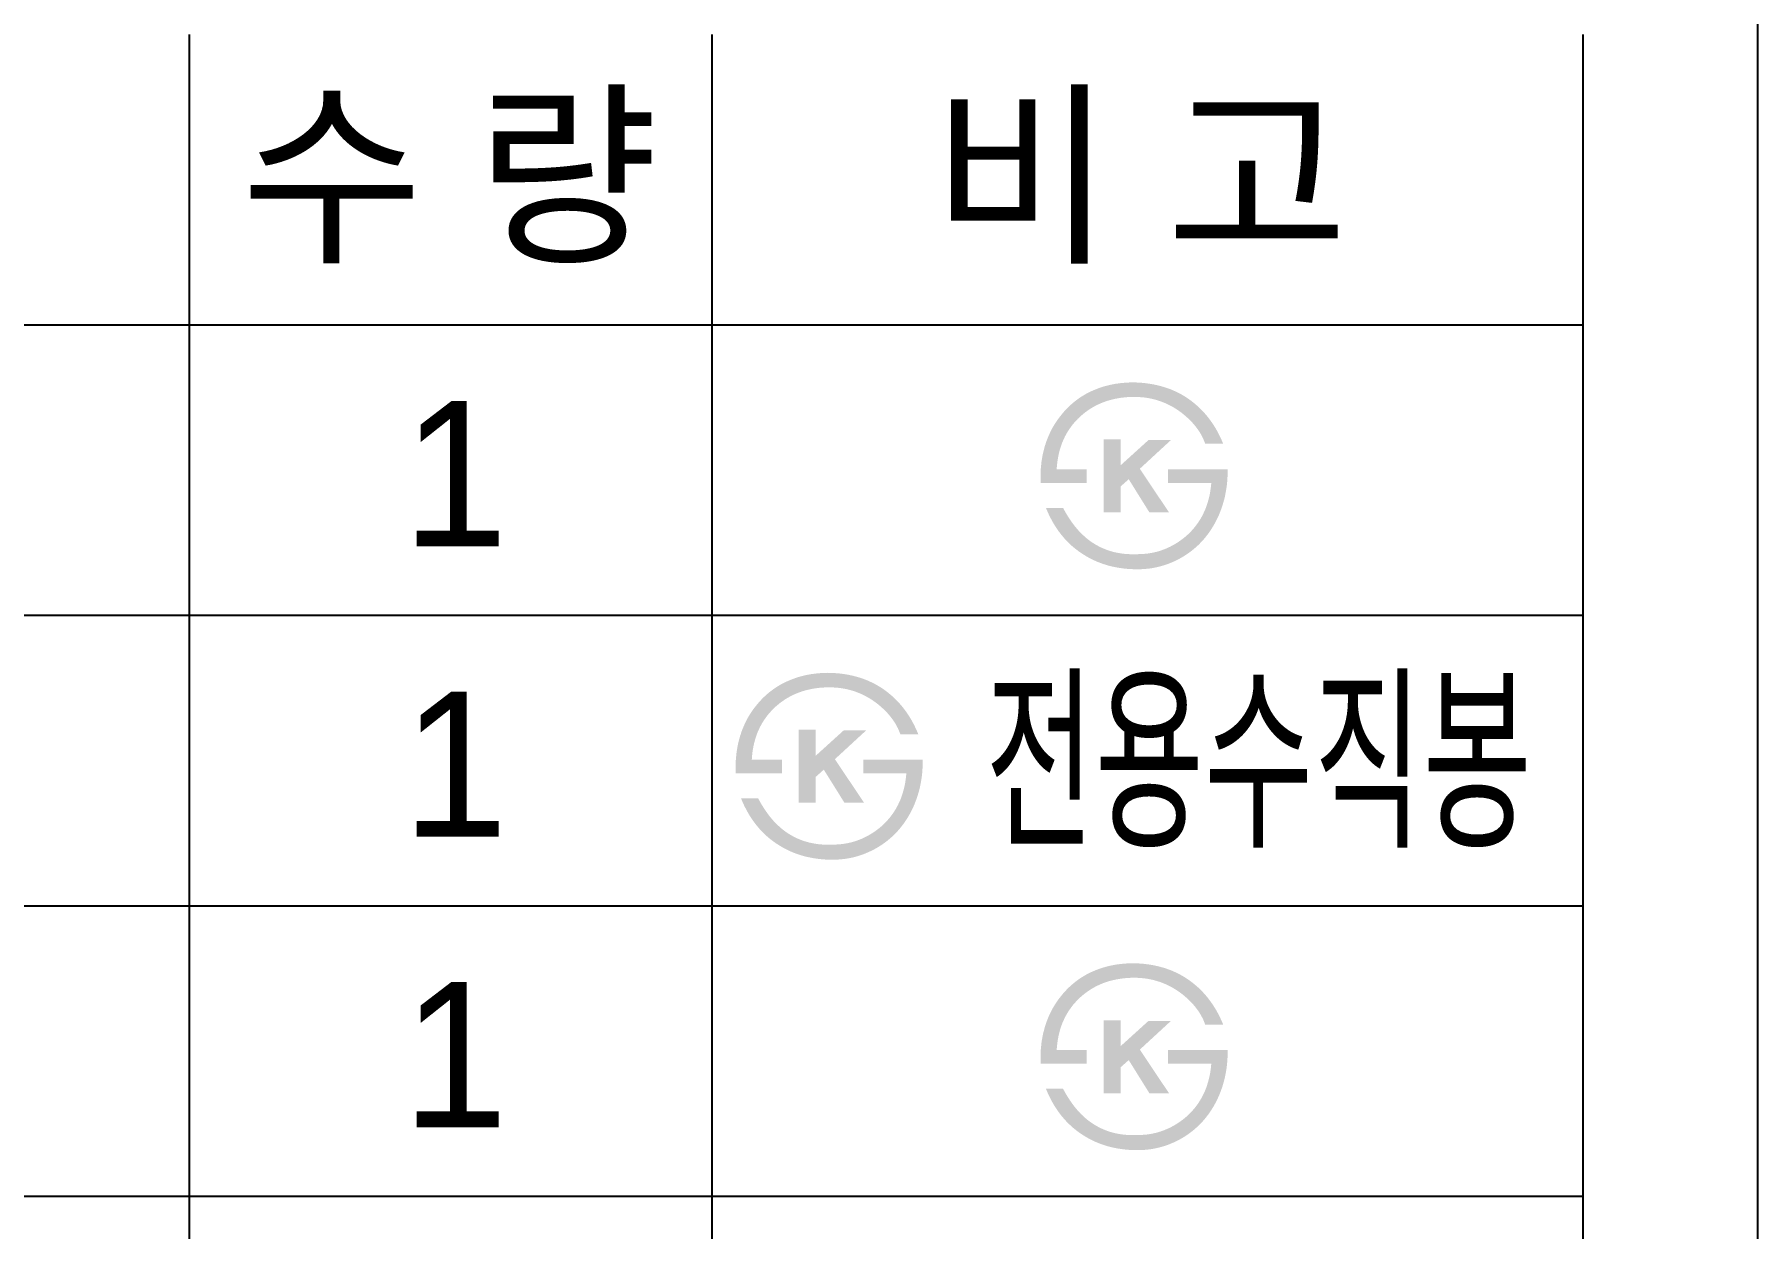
# Model space of a CAD drawing. Header units: millimetres. Extents: x 0 to 3800, y -67 to 2530.
# Drawn here: x 1503.3 to 1800, y 2094.4 to 2300 of the extents above; entities that cross this region are included whole.
import ezdxf
from ezdxf.enums import TextEntityAlignment as Align

# ---------------------------------------------------------------- set-up
doc = ezdxf.new("R2010")
doc.units = ezdxf.units.MM
doc.layers.add('TEXT', color=7, linetype='Continuous')
doc.layers.add('도각라인', color=7, linetype='Continuous')
doc.styles.add('타이틀', font='H2GTRM.TTF', dxfattribs={"height": 25})

msp = doc.modelspace()

# ---------------------------------------------------------------- hatches: boundary and pattern name
at = {"layer": 'TEXT'}
for points in [[(1676.58, 2222.79), (1676.56, 2223.2), (1676.55, 2223.61), (1676.55, 2224.02), (1676.56, 2224.42), (1676.57, 2224.83), (1676.59, 2225.23), (1676.63, 2225.63), (1676.67, 2226.03), (1676.71, 2226.42), (1676.77, 2226.82), (1676.84, 2227.21), (1676.91, 2227.6), (1676.99, 2227.99), (1677.09, 2228.37), (1677.19, 2228.76), (1677.29, 2229.14), (1677.42, 2229.52), (1677.54, 2229.9), (1677.68, 2230.28), (1677.83, 2230.65), (1677.98, 2231.01), (1678.15, 2231.37), (1678.32, 2231.72), (1678.49, 2232.07), (1678.68, 2232.41), (1678.88, 2232.74), (1679.08, 2233.07), (1679.29, 2233.39), (1679.51, 2233.71), (1679.74, 2234.02), (1679.98, 2234.32), (1680.48, 2234.94), (1680.75, 2235.24), (1681.03, 2235.54), (1681.31, 2235.83), (1681.6, 2236.1), (1681.9, 2236.37), (1682.2, 2236.63), (1682.51, 2236.88), (1682.83, 2237.12), (1683.15, 2237.36), (1683.48, 2237.58), (1683.82, 2237.79), (1684.17, 2238), (1684.52, 2238.2), (1684.88, 2238.38), (1685.25, 2238.56), (1685.65, 2238.74), (1686.06, 2238.91), (1686.48, 2239.07), (1686.9, 2239.22), (1687.32, 2239.36), (1687.76, 2239.48), (1688.2, 2239.59), (1688.64, 2239.7), (1689.09, 2239.79), (1689.55, 2239.87), (1690.01, 2239.93), (1690.48, 2239.99), (1690.96, 2240.03), (1691.44, 2240.07), (1691.93, 2240.09), (1692.42, 2240.1), (1693.18, 2240.08), (1693.56, 2240.06), (1693.93, 2240.03), (1694.3, 2240), (1694.66, 2239.96), (1695.02, 2239.91), (1695.38, 2239.86), (1695.73, 2239.8), (1696.08, 2239.74), (1696.42, 2239.66), (1696.76, 2239.59), (1697.1, 2239.5), (1697.43, 2239.41), (1697.76, 2239.32), (1698.09, 2239.21), (1698.41, 2239.1), (1698.73, 2238.99), (1699.04, 2238.87), (1699.35, 2238.74), (1699.66, 2238.6), (1699.96, 2238.46), (1700.26, 2238.31), (1700.56, 2238.16), (1700.85, 2238), (1701.14, 2237.83), (1701.42, 2237.66), (1701.7, 2237.48), (1701.98, 2237.29), (1702.25, 2237.1), (1702.52, 2236.9), (1702.78, 2236.7), (1703.2, 2236.35), (1703.61, 2236), (1704.01, 2235.62), (1704.39, 2235.24), (1704.76, 2234.84), (1705.12, 2234.42), (1705.46, 2234), (1705.79, 2233.56), (1706.11, 2233.1), (1706.42, 2232.63), (1706.72, 2232.15), (1707, 2231.65), (1707.27, 2231.14), (1707.52, 2230.62), (1707.77, 2230.08), (1708, 2229.53), (1708, 2229.53), (1704.9, 2229.53), (1704.9, 2229.53), (1704.84, 2229.71), (1704.77, 2229.88), (1704.7, 2230.06), (1704.63, 2230.23), (1704.56, 2230.4), (1704.48, 2230.57), (1704.39, 2230.74), (1704.3, 2230.91), (1704.21, 2231.08), (1704.12, 2231.25), (1704.02, 2231.41), (1703.91, 2231.58), (1703.81, 2231.74), (1703.7, 2231.91), (1703.58, 2232.07), (1703.46, 2232.23), (1703.34, 2232.39), (1703.21, 2232.55), (1702.95, 2232.87), (1702.67, 2233.19), (1702.37, 2233.5), (1702.06, 2233.81), (1701.73, 2234.11), (1701.39, 2234.41), (1701.03, 2234.71), (1700.8, 2234.89), (1700.57, 2235.06), (1700.33, 2235.23), (1700.1, 2235.39), (1699.86, 2235.54), (1699.62, 2235.69), (1699.38, 2235.84), (1699.13, 2235.97), (1698.89, 2236.11), (1698.64, 2236.23), (1698.39, 2236.35), (1698.14, 2236.47), (1697.88, 2236.58), (1697.63, 2236.68), (1697.37, 2236.78), (1697.11, 2236.88), (1696.85, 2236.96), (1696.58, 2237.05), (1696.32, 2237.12), (1696.05, 2237.19), (1695.78, 2237.26), (1695.51, 2237.32), (1695.24, 2237.37), (1694.96, 2237.42), (1694.69, 2237.46), (1694.41, 2237.5), (1694.13, 2237.53), (1693.84, 2237.55), (1693.56, 2237.57), (1693.27, 2237.59), (1692.99, 2237.6), (1692.7, 2237.6), (1692.35, 2237.6), (1692.01, 2237.59), (1691.67, 2237.57), (1691.33, 2237.55), (1691, 2237.52), (1690.67, 2237.48), (1690.34, 2237.44), (1690.02, 2237.39), (1689.7, 2237.33), (1689.39, 2237.27), (1689.08, 2237.2), (1688.77, 2237.13), (1688.47, 2237.05), (1688.17, 2236.96), (1687.87, 2236.86), (1687.58, 2236.76), (1687.29, 2236.66), (1687.01, 2236.54), (1686.73, 2236.42), (1686.45, 2236.29), (1686.18, 2236.16), (1685.91, 2236.02), (1685.64, 2235.87), (1685.38, 2235.72), (1685.12, 2235.56), (1684.87, 2235.39), (1684.62, 2235.22), (1684.37, 2235.04), (1684.13, 2234.86), (1683.89, 2234.66), (1683.65, 2234.46), (1683.42, 2234.26), (1683.19, 2234.04), (1682.96, 2233.82), (1682.74, 2233.59), (1682.53, 2233.36), (1682.32, 2233.13), (1682.12, 2232.89), (1681.93, 2232.64), (1681.75, 2232.39), (1681.57, 2232.14), (1681.39, 2231.89), (1681.23, 2231.62), (1681.07, 2231.36), (1680.92, 2231.09), (1680.77, 2230.82), (1680.64, 2230.54), (1680.51, 2230.25), (1680.38, 2229.97), (1680.26, 2229.68), (1680.15, 2229.38), (1680.05, 2229.08), (1679.95, 2228.78), (1679.86, 2228.47), (1679.78, 2228.15), (1679.7, 2227.84), (1679.63, 2227.51), (1679.57, 2227.19), (1679.51, 2226.86), (1679.46, 2226.52), (1679.42, 2226.18), (1679.38, 2225.84), (1679.35, 2225.49), (1679.33, 2225.14), (1679.33, 2225.14), (1684.51, 2225.14), (1684.51, 2225.14), (1684.51, 2225.14), (1684.51, 2222.79), (1684.51, 2222.79), (1684.51, 2222.79), (1676.58, 2222.79)], [(1690.34, 2225.83), (1695.14, 2230.18), (1699.01, 2230.18), (1693.64, 2225.23), (1698.67, 2217.72), (1695.29, 2217.72), (1691.73, 2223.43), (1690.34, 2222.19), (1690.34, 2217.72), (1687.39, 2217.72), (1687.39, 2230.29), (1690.34, 2230.29)], [(1708.75, 2225.14), (1708.75, 2224.7), (1708.75, 2224.26), (1708.74, 2223.83), (1708.71, 2223.4), (1708.68, 2222.97), (1708.64, 2222.54), (1708.59, 2222.12), (1708.52, 2221.69), (1708.45, 2221.28), (1708.37, 2220.86), (1708.29, 2220.44), (1708.19, 2220.03), (1708.08, 2219.62), (1707.96, 2219.22), (1707.84, 2218.81), (1707.7, 2218.41), (1707.56, 2218.03), (1707.41, 2217.65), (1707.26, 2217.27), (1707.09, 2216.9), (1706.92, 2216.54), (1706.74, 2216.18), (1706.55, 2215.83), (1706.36, 2215.49), (1706.15, 2215.15), (1705.94, 2214.81), (1705.72, 2214.49), (1705.5, 2214.16), (1705.26, 2213.85), (1705.02, 2213.54), (1704.77, 2213.23), (1704.51, 2212.93), (1704.24, 2212.64), (1703.97, 2212.36), (1703.69, 2212.08), (1703.4, 2211.82), (1703.11, 2211.56), (1702.81, 2211.31), (1702.51, 2211.07), (1702.2, 2210.84), (1701.88, 2210.61), (1701.56, 2210.4), (1701.24, 2210.19), (1700.91, 2209.99), (1700.57, 2209.8), (1700.23, 2209.62), (1699.88, 2209.45), (1699.53, 2209.28), (1699.16, 2209.12), (1698.79, 2208.97), (1698.42, 2208.82), (1698.04, 2208.69), (1697.66, 2208.57), (1697.28, 2208.46), (1696.9, 2208.36), (1696.51, 2208.27), (1696.12, 2208.19), (1695.72, 2208.12), (1695.33, 2208.06), (1694.93, 2208.02), (1694.53, 2207.98), (1694.12, 2207.95), (1693.71, 2207.94), (1693.3, 2207.93), (1692.64, 2207.94), (1691.98, 2207.96), (1691.34, 2208.01), (1690.7, 2208.08), (1690.08, 2208.17), (1689.77, 2208.22), (1689.47, 2208.28), (1689.16, 2208.34), (1688.86, 2208.4), (1688.56, 2208.48), (1688.27, 2208.55), (1687.98, 2208.64), (1687.69, 2208.73), (1687.4, 2208.82), (1687.11, 2208.92), (1686.83, 2209.02), (1686.55, 2209.13), (1686.27, 2209.24), (1686, 2209.36), (1685.73, 2209.48), (1685.46, 2209.61), (1685.19, 2209.75), (1684.92, 2209.89), (1684.66, 2210.03), (1684.4, 2210.18), (1684.15, 2210.34), (1683.62, 2210.67), (1683.36, 2210.85), (1683.1, 2211.03), (1682.85, 2211.22), (1682.6, 2211.41), (1682.35, 2211.61), (1682.11, 2211.81), (1681.87, 2212.02), (1681.64, 2212.24), (1681.41, 2212.45), (1681.19, 2212.68), (1680.97, 2212.9), (1680.75, 2213.14), (1680.54, 2213.37), (1680.34, 2213.62), (1680.13, 2213.86), (1679.94, 2214.12), (1679.74, 2214.37), (1679.55, 2214.63), (1679.37, 2214.9), (1679.19, 2215.17), (1679.01, 2215.45), (1678.84, 2215.73), (1678.67, 2216.02), (1678.51, 2216.31), (1678.35, 2216.61), (1678.19, 2216.91), (1678.04, 2217.21), (1677.75, 2217.84), (1677.48, 2218.49), (1677.48, 2218.49), (1680.43, 2218.49), (1680.43, 2218.49), (1680.66, 2218.06), (1680.89, 2217.65), (1681.13, 2217.25), (1681.38, 2216.86), (1681.62, 2216.48), (1681.88, 2216.11), (1682.14, 2215.75), (1682.4, 2215.41), (1682.67, 2215.08), (1682.94, 2214.76), (1683.22, 2214.45), (1683.51, 2214.15), (1683.8, 2213.87), (1684.1, 2213.6), (1684.4, 2213.33), (1684.7, 2213.08), (1684.93, 2212.91), (1685.16, 2212.74), (1685.39, 2212.58), (1685.63, 2212.43), (1685.86, 2212.28), (1686.1, 2212.14), (1686.35, 2212), (1686.59, 2211.87), (1686.84, 2211.74), (1687.09, 2211.63), (1687.34, 2211.51), (1687.6, 2211.41), (1687.86, 2211.31), (1688.12, 2211.21), (1688.39, 2211.12), (1688.66, 2211.04), (1688.93, 2210.96), (1689.2, 2210.89), (1689.48, 2210.83), (1689.76, 2210.77), (1690.04, 2210.72), (1690.32, 2210.67), (1690.61, 2210.63), (1690.9, 2210.59), (1691.19, 2210.57), (1691.49, 2210.54), (1691.79, 2210.53), (1692.09, 2210.52), (1692.39, 2210.51), (1692.7, 2210.51), (1693.01, 2210.52), (1693.87, 2210.54), (1694.14, 2210.56), (1694.41, 2210.58), (1694.68, 2210.6), (1694.95, 2210.63), (1695.21, 2210.67), (1695.48, 2210.71), (1695.74, 2210.76), (1696, 2210.81), (1696.26, 2210.87), (1696.52, 2210.93), (1696.77, 2211), (1697.03, 2211.08), (1697.28, 2211.16), (1697.53, 2211.25), (1697.78, 2211.34), (1698.02, 2211.44), (1698.27, 2211.54), (1698.51, 2211.65), (1698.75, 2211.76), (1698.99, 2211.88), (1699.23, 2212.01), (1699.47, 2212.14), (1699.7, 2212.27), (1699.94, 2212.42), (1700.17, 2212.56), (1700.4, 2212.72), (1700.63, 2212.88), (1700.85, 2213.04), (1701.08, 2213.21), (1701.3, 2213.38), (1701.56, 2213.6), (1701.81, 2213.82), (1702.05, 2214.05), (1702.28, 2214.28), (1702.51, 2214.51), (1702.73, 2214.76), (1702.94, 2215), (1703.15, 2215.25), (1703.35, 2215.51), (1703.54, 2215.77), (1703.73, 2216.04), (1703.9, 2216.31), (1704.07, 2216.58), (1704.24, 2216.86), (1704.39, 2217.15), (1704.54, 2217.44), (1704.68, 2217.74), (1704.82, 2218.04), (1704.95, 2218.35), (1705.07, 2218.66), (1705.18, 2218.97), (1705.28, 2219.3), (1705.38, 2219.62), (1705.47, 2219.95), (1705.56, 2220.29), (1705.64, 2220.63), (1705.71, 2220.98), (1705.77, 2221.33), (1705.82, 2221.69), (1705.87, 2222.05), (1705.91, 2222.42), (1705.95, 2222.79), (1705.95, 2222.79), (1698.52, 2222.79), (1698.52, 2222.79), (1698.52, 2222.79), (1698.52, 2225.14), (1698.52, 2225.14), (1698.52, 2225.14), (1708.75, 2225.14)], [(1624.08, 2172.79), (1624.06, 2173.2), (1624.05, 2173.61), (1624.05, 2174.02), (1624.06, 2174.42), (1624.07, 2174.83), (1624.09, 2175.23), (1624.13, 2175.63), (1624.17, 2176.03), (1624.21, 2176.42), (1624.27, 2176.82), (1624.34, 2177.21), (1624.41, 2177.6), (1624.49, 2177.99), (1624.59, 2178.37), (1624.69, 2178.76), (1624.79, 2179.14), (1624.92, 2179.52), (1625.04, 2179.9), (1625.18, 2180.28), (1625.33, 2180.65), (1625.48, 2181.01), (1625.65, 2181.37), (1625.82, 2181.72), (1625.99, 2182.07), (1626.18, 2182.41), (1626.38, 2182.74), (1626.58, 2183.07), (1626.79, 2183.39), (1627.01, 2183.71), (1627.24, 2184.02), (1627.48, 2184.32), (1627.98, 2184.94), (1628.25, 2185.24), (1628.53, 2185.54), (1628.81, 2185.83), (1629.1, 2186.1), (1629.4, 2186.37), (1629.7, 2186.63), (1630.01, 2186.88), (1630.33, 2187.12), (1630.65, 2187.36), (1630.98, 2187.58), (1631.32, 2187.79), (1631.67, 2188), (1632.02, 2188.2), (1632.38, 2188.38), (1632.75, 2188.56), (1633.15, 2188.74), (1633.56, 2188.91), (1633.98, 2189.07), (1634.4, 2189.22), (1634.82, 2189.36), (1635.26, 2189.48), (1635.7, 2189.59), (1636.14, 2189.7), (1636.59, 2189.79), (1637.05, 2189.87), (1637.51, 2189.93), (1637.98, 2189.99), (1638.46, 2190.03), (1638.94, 2190.07), (1639.43, 2190.09), (1639.92, 2190.1), (1640.68, 2190.08), (1641.06, 2190.06), (1641.43, 2190.03), (1641.8, 2190), (1642.16, 2189.96), (1642.52, 2189.91), (1642.88, 2189.86), (1643.23, 2189.8), (1643.58, 2189.74), (1643.92, 2189.66), (1644.26, 2189.59), (1644.6, 2189.5), (1644.93, 2189.41), (1645.26, 2189.32), (1645.59, 2189.21), (1645.91, 2189.1), (1646.23, 2188.99), (1646.54, 2188.87), (1646.85, 2188.74), (1647.16, 2188.6), (1647.46, 2188.46), (1647.76, 2188.31), (1648.06, 2188.16), (1648.35, 2188), (1648.64, 2187.83), (1648.92, 2187.66), (1649.2, 2187.48), (1649.48, 2187.29), (1649.75, 2187.1), (1650.02, 2186.9), (1650.28, 2186.7), (1650.7, 2186.35), (1651.11, 2186), (1651.51, 2185.62), (1651.89, 2185.24), (1652.26, 2184.84), (1652.62, 2184.42), (1652.96, 2184), (1653.29, 2183.56), (1653.61, 2183.1), (1653.92, 2182.63), (1654.22, 2182.15), (1654.5, 2181.65), (1654.77, 2181.14), (1655.02, 2180.62), (1655.27, 2180.08), (1655.5, 2179.53), (1655.5, 2179.53), (1652.4, 2179.53), (1652.4, 2179.53), (1652.34, 2179.71), (1652.27, 2179.88), (1652.2, 2180.06), (1652.13, 2180.23), (1652.06, 2180.4), (1651.98, 2180.57), (1651.89, 2180.74), (1651.8, 2180.91), (1651.71, 2181.08), (1651.62, 2181.25), (1651.52, 2181.41), (1651.41, 2181.58), (1651.31, 2181.74), (1651.2, 2181.91), (1651.08, 2182.07), (1650.96, 2182.23), (1650.84, 2182.39), (1650.71, 2182.55), (1650.45, 2182.87), (1650.17, 2183.19), (1649.87, 2183.5), (1649.56, 2183.81), (1649.23, 2184.11), (1648.89, 2184.41), (1648.53, 2184.71), (1648.3, 2184.89), (1648.07, 2185.06), (1647.83, 2185.23), (1647.6, 2185.39), (1647.36, 2185.54), (1647.12, 2185.69), (1646.88, 2185.84), (1646.63, 2185.97), (1646.39, 2186.11), (1646.14, 2186.23), (1645.89, 2186.35), (1645.64, 2186.47), (1645.38, 2186.58), (1645.13, 2186.68), (1644.87, 2186.78), (1644.61, 2186.88), (1644.35, 2186.96), (1644.08, 2187.05), (1643.82, 2187.12), (1643.55, 2187.19), (1643.28, 2187.26), (1643.01, 2187.32), (1642.74, 2187.37), (1642.46, 2187.42), (1642.19, 2187.46), (1641.91, 2187.5), (1641.63, 2187.53), (1641.34, 2187.55), (1641.06, 2187.57), (1640.77, 2187.59), (1640.49, 2187.6), (1640.2, 2187.6), (1639.85, 2187.6), (1639.51, 2187.59), (1639.17, 2187.57), (1638.83, 2187.55), (1638.5, 2187.52), (1638.17, 2187.48), (1637.84, 2187.44), (1637.52, 2187.39), (1637.2, 2187.33), (1636.89, 2187.27), (1636.58, 2187.2), (1636.27, 2187.13), (1635.97, 2187.05), (1635.67, 2186.96), (1635.37, 2186.86), (1635.08, 2186.76), (1634.79, 2186.66), (1634.51, 2186.54), (1634.23, 2186.42), (1633.95, 2186.29), (1633.68, 2186.16), (1633.41, 2186.02), (1633.14, 2185.87), (1632.88, 2185.72), (1632.62, 2185.56), (1632.37, 2185.39), (1632.12, 2185.22), (1631.87, 2185.04), (1631.63, 2184.86), (1631.39, 2184.66), (1631.15, 2184.46), (1630.92, 2184.26), (1630.69, 2184.04), (1630.46, 2183.82), (1630.24, 2183.59), (1630.03, 2183.36), (1629.82, 2183.13), (1629.62, 2182.89), (1629.43, 2182.64), (1629.25, 2182.39), (1629.07, 2182.14), (1628.89, 2181.89), (1628.73, 2181.62), (1628.57, 2181.36), (1628.42, 2181.09), (1628.27, 2180.82), (1628.14, 2180.54), (1628.01, 2180.25), (1627.88, 2179.97), (1627.76, 2179.68), (1627.65, 2179.38), (1627.55, 2179.08), (1627.45, 2178.78), (1627.36, 2178.47), (1627.28, 2178.15), (1627.2, 2177.84), (1627.13, 2177.51), (1627.07, 2177.19), (1627.01, 2176.86), (1626.96, 2176.52), (1626.92, 2176.18), (1626.88, 2175.84), (1626.85, 2175.49), (1626.83, 2175.14), (1626.83, 2175.14), (1632.01, 2175.14), (1632.01, 2175.14), (1632.01, 2175.14), (1632.01, 2172.79), (1632.01, 2172.79), (1632.01, 2172.79), (1624.08, 2172.79)], [(1637.84, 2175.83), (1642.64, 2180.18), (1646.51, 2180.18), (1641.14, 2175.23), (1646.17, 2167.72), (1642.79, 2167.72), (1639.23, 2173.43), (1637.84, 2172.19), (1637.84, 2167.72), (1634.89, 2167.72), (1634.89, 2180.29), (1637.84, 2180.29)], [(1656.25, 2175.14), (1656.25, 2174.7), (1656.25, 2174.26), (1656.24, 2173.83), (1656.21, 2173.4), (1656.18, 2172.97), (1656.14, 2172.54), (1656.09, 2172.12), (1656.02, 2171.69), (1655.95, 2171.28), (1655.87, 2170.86), (1655.79, 2170.44), (1655.69, 2170.03), (1655.58, 2169.62), (1655.46, 2169.22), (1655.34, 2168.81), (1655.2, 2168.41), (1655.06, 2168.03), (1654.91, 2167.65), (1654.76, 2167.27), (1654.59, 2166.9), (1654.42, 2166.54), (1654.24, 2166.18), (1654.05, 2165.83), (1653.86, 2165.49), (1653.65, 2165.15), (1653.44, 2164.81), (1653.22, 2164.49), (1653, 2164.16), (1652.76, 2163.85), (1652.52, 2163.54), (1652.27, 2163.23), (1652.01, 2162.93), (1651.74, 2162.64), (1651.47, 2162.36), (1651.19, 2162.08), (1650.9, 2161.82), (1650.61, 2161.56), (1650.31, 2161.31), (1650.01, 2161.07), (1649.7, 2160.84), (1649.38, 2160.61), (1649.06, 2160.4), (1648.74, 2160.19), (1648.41, 2159.99), (1648.07, 2159.8), (1647.73, 2159.62), (1647.38, 2159.45), (1647.03, 2159.28), (1646.66, 2159.12), (1646.29, 2158.97), (1645.92, 2158.82), (1645.54, 2158.69), (1645.16, 2158.57), (1644.78, 2158.46), (1644.4, 2158.36), (1644.01, 2158.27), (1643.62, 2158.19), (1643.22, 2158.12), (1642.83, 2158.06), (1642.43, 2158.02), (1642.03, 2157.98), (1641.62, 2157.95), (1641.21, 2157.94), (1640.8, 2157.93), (1640.14, 2157.94), (1639.48, 2157.96), (1638.84, 2158.01), (1638.2, 2158.08), (1637.58, 2158.17), (1637.27, 2158.22), (1636.97, 2158.28), (1636.66, 2158.34), (1636.36, 2158.4), (1636.06, 2158.48), (1635.77, 2158.55), (1635.48, 2158.64), (1635.19, 2158.73), (1634.9, 2158.82), (1634.61, 2158.92), (1634.33, 2159.02), (1634.05, 2159.13), (1633.77, 2159.24), (1633.5, 2159.36), (1633.23, 2159.48), (1632.96, 2159.61), (1632.69, 2159.75), (1632.42, 2159.89), (1632.16, 2160.03), (1631.9, 2160.18), (1631.65, 2160.34), (1631.12, 2160.67), (1630.86, 2160.85), (1630.6, 2161.03), (1630.35, 2161.22), (1630.1, 2161.41), (1629.85, 2161.61), (1629.61, 2161.81), (1629.37, 2162.02), (1629.14, 2162.24), (1628.91, 2162.45), (1628.69, 2162.68), (1628.47, 2162.9), (1628.25, 2163.14), (1628.04, 2163.37), (1627.84, 2163.62), (1627.63, 2163.86), (1627.44, 2164.12), (1627.24, 2164.37), (1627.05, 2164.63), (1626.87, 2164.9), (1626.69, 2165.17), (1626.51, 2165.45), (1626.34, 2165.73), (1626.17, 2166.02), (1626.01, 2166.31), (1625.85, 2166.61), (1625.69, 2166.91), (1625.54, 2167.21), (1625.25, 2167.84), (1624.98, 2168.49), (1624.98, 2168.49), (1627.93, 2168.49), (1627.93, 2168.49), (1628.16, 2168.06), (1628.39, 2167.65), (1628.63, 2167.25), (1628.88, 2166.86), (1629.12, 2166.48), (1629.38, 2166.11), (1629.64, 2165.75), (1629.9, 2165.41), (1630.17, 2165.08), (1630.44, 2164.76), (1630.72, 2164.45), (1631.01, 2164.15), (1631.3, 2163.87), (1631.6, 2163.6), (1631.9, 2163.33), (1632.2, 2163.08), (1632.43, 2162.91), (1632.66, 2162.74), (1632.89, 2162.58), (1633.13, 2162.43), (1633.36, 2162.28), (1633.6, 2162.14), (1633.85, 2162), (1634.09, 2161.87), (1634.34, 2161.74), (1634.59, 2161.63), (1634.84, 2161.51), (1635.1, 2161.41), (1635.36, 2161.31), (1635.62, 2161.21), (1635.89, 2161.12), (1636.16, 2161.04), (1636.43, 2160.96), (1636.7, 2160.89), (1636.98, 2160.83), (1637.26, 2160.77), (1637.54, 2160.72), (1637.82, 2160.67), (1638.11, 2160.63), (1638.4, 2160.59), (1638.69, 2160.57), (1638.99, 2160.54), (1639.29, 2160.53), (1639.59, 2160.52), (1639.89, 2160.51), (1640.2, 2160.51), (1640.51, 2160.52), (1641.37, 2160.54), (1641.64, 2160.56), (1641.91, 2160.58), (1642.18, 2160.6), (1642.45, 2160.63), (1642.71, 2160.67), (1642.98, 2160.71), (1643.24, 2160.76), (1643.5, 2160.81), (1643.76, 2160.87), (1644.02, 2160.93), (1644.27, 2161), (1644.53, 2161.08), (1644.78, 2161.16), (1645.03, 2161.25), (1645.28, 2161.34), (1645.52, 2161.44), (1645.77, 2161.54), (1646.01, 2161.65), (1646.25, 2161.76), (1646.49, 2161.88), (1646.73, 2162.01), (1646.97, 2162.14), (1647.2, 2162.27), (1647.44, 2162.42), (1647.67, 2162.56), (1647.9, 2162.72), (1648.13, 2162.88), (1648.35, 2163.04), (1648.58, 2163.21), (1648.8, 2163.38), (1649.06, 2163.6), (1649.31, 2163.82), (1649.55, 2164.05), (1649.78, 2164.28), (1650.01, 2164.51), (1650.23, 2164.76), (1650.44, 2165), (1650.65, 2165.25), (1650.85, 2165.51), (1651.04, 2165.77), (1651.23, 2166.04), (1651.4, 2166.31), (1651.57, 2166.58), (1651.74, 2166.86), (1651.89, 2167.15), (1652.04, 2167.44), (1652.18, 2167.74), (1652.32, 2168.04), (1652.45, 2168.35), (1652.57, 2168.66), (1652.68, 2168.97), (1652.78, 2169.3), (1652.88, 2169.62), (1652.97, 2169.95), (1653.06, 2170.29), (1653.14, 2170.63), (1653.21, 2170.98), (1653.27, 2171.33), (1653.32, 2171.69), (1653.37, 2172.05), (1653.41, 2172.42), (1653.45, 2172.79), (1653.45, 2172.79), (1646.02, 2172.79), (1646.02, 2172.79), (1646.02, 2172.79), (1646.02, 2175.14), (1646.02, 2175.14), (1646.02, 2175.14), (1656.25, 2175.14)], [(1676.58, 2122.79), (1676.56, 2123.2), (1676.55, 2123.61), (1676.55, 2124.02), (1676.56, 2124.42), (1676.57, 2124.83), (1676.59, 2125.23), (1676.63, 2125.63), (1676.67, 2126.03), (1676.71, 2126.42), (1676.77, 2126.82), (1676.84, 2127.21), (1676.91, 2127.6), (1676.99, 2127.99), (1677.09, 2128.37), (1677.19, 2128.76), (1677.29, 2129.14), (1677.42, 2129.52), (1677.54, 2129.9), (1677.68, 2130.28), (1677.83, 2130.65), (1677.98, 2131.01), (1678.15, 2131.37), (1678.32, 2131.72), (1678.49, 2132.07), (1678.68, 2132.41), (1678.88, 2132.74), (1679.08, 2133.07), (1679.29, 2133.39), (1679.51, 2133.71), (1679.74, 2134.02), (1679.98, 2134.32), (1680.48, 2134.94), (1680.75, 2135.24), (1681.03, 2135.54), (1681.31, 2135.83), (1681.6, 2136.1), (1681.9, 2136.37), (1682.2, 2136.63), (1682.51, 2136.88), (1682.83, 2137.12), (1683.15, 2137.36), (1683.48, 2137.58), (1683.82, 2137.79), (1684.17, 2138), (1684.52, 2138.2), (1684.88, 2138.38), (1685.25, 2138.56), (1685.65, 2138.74), (1686.06, 2138.91), (1686.48, 2139.07), (1686.9, 2139.22), (1687.32, 2139.36), (1687.76, 2139.48), (1688.2, 2139.59), (1688.64, 2139.7), (1689.09, 2139.79), (1689.55, 2139.87), (1690.01, 2139.93), (1690.48, 2139.99), (1690.96, 2140.03), (1691.44, 2140.07), (1691.93, 2140.09), (1692.42, 2140.1), (1693.18, 2140.08), (1693.56, 2140.06), (1693.93, 2140.03), (1694.3, 2140), (1694.66, 2139.96), (1695.02, 2139.91), (1695.38, 2139.86), (1695.73, 2139.8), (1696.08, 2139.74), (1696.42, 2139.66), (1696.76, 2139.59), (1697.1, 2139.5), (1697.43, 2139.41), (1697.76, 2139.32), (1698.09, 2139.21), (1698.41, 2139.1), (1698.73, 2138.99), (1699.04, 2138.87), (1699.35, 2138.74), (1699.66, 2138.6), (1699.96, 2138.46), (1700.26, 2138.31), (1700.56, 2138.16), (1700.85, 2138), (1701.14, 2137.83), (1701.42, 2137.66), (1701.7, 2137.48), (1701.98, 2137.29), (1702.25, 2137.1), (1702.52, 2136.9), (1702.78, 2136.7), (1703.2, 2136.35), (1703.61, 2136), (1704.01, 2135.62), (1704.39, 2135.24), (1704.76, 2134.84), (1705.12, 2134.42), (1705.46, 2134), (1705.79, 2133.56), (1706.11, 2133.1), (1706.42, 2132.63), (1706.72, 2132.15), (1707, 2131.65), (1707.27, 2131.14), (1707.52, 2130.62), (1707.77, 2130.08), (1708, 2129.53), (1708, 2129.53), (1704.9, 2129.53), (1704.9, 2129.53), (1704.84, 2129.71), (1704.77, 2129.88), (1704.7, 2130.06), (1704.63, 2130.23), (1704.56, 2130.4), (1704.48, 2130.57), (1704.39, 2130.74), (1704.3, 2130.91), (1704.21, 2131.08), (1704.12, 2131.25), (1704.02, 2131.41), (1703.91, 2131.58), (1703.81, 2131.74), (1703.7, 2131.91), (1703.58, 2132.07), (1703.46, 2132.23), (1703.34, 2132.39), (1703.21, 2132.55), (1702.95, 2132.87), (1702.67, 2133.19), (1702.37, 2133.5), (1702.06, 2133.81), (1701.73, 2134.11), (1701.39, 2134.41), (1701.03, 2134.71), (1700.8, 2134.89), (1700.57, 2135.06), (1700.33, 2135.23), (1700.1, 2135.39), (1699.86, 2135.54), (1699.62, 2135.69), (1699.38, 2135.84), (1699.13, 2135.97), (1698.89, 2136.11), (1698.64, 2136.23), (1698.39, 2136.35), (1698.14, 2136.47), (1697.88, 2136.58), (1697.63, 2136.68), (1697.37, 2136.78), (1697.11, 2136.88), (1696.85, 2136.96), (1696.58, 2137.05), (1696.32, 2137.12), (1696.05, 2137.19), (1695.78, 2137.26), (1695.51, 2137.32), (1695.24, 2137.37), (1694.96, 2137.42), (1694.69, 2137.46), (1694.41, 2137.5), (1694.13, 2137.53), (1693.84, 2137.55), (1693.56, 2137.57), (1693.27, 2137.59), (1692.99, 2137.6), (1692.7, 2137.6), (1692.35, 2137.6), (1692.01, 2137.59), (1691.67, 2137.57), (1691.33, 2137.55), (1691, 2137.52), (1690.67, 2137.48), (1690.34, 2137.44), (1690.02, 2137.39), (1689.7, 2137.33), (1689.39, 2137.27), (1689.08, 2137.2), (1688.77, 2137.13), (1688.47, 2137.05), (1688.17, 2136.96), (1687.87, 2136.86), (1687.58, 2136.76), (1687.29, 2136.66), (1687.01, 2136.54), (1686.73, 2136.42), (1686.45, 2136.29), (1686.18, 2136.16), (1685.91, 2136.02), (1685.64, 2135.87), (1685.38, 2135.72), (1685.12, 2135.56), (1684.87, 2135.39), (1684.62, 2135.22), (1684.37, 2135.04), (1684.13, 2134.86), (1683.89, 2134.66), (1683.65, 2134.46), (1683.42, 2134.26), (1683.19, 2134.04), (1682.96, 2133.82), (1682.74, 2133.59), (1682.53, 2133.36), (1682.32, 2133.13), (1682.12, 2132.89), (1681.93, 2132.64), (1681.75, 2132.39), (1681.57, 2132.14), (1681.39, 2131.89), (1681.23, 2131.62), (1681.07, 2131.36), (1680.92, 2131.09), (1680.77, 2130.82), (1680.64, 2130.54), (1680.51, 2130.25), (1680.38, 2129.97), (1680.26, 2129.68), (1680.15, 2129.38), (1680.05, 2129.08), (1679.95, 2128.78), (1679.86, 2128.47), (1679.78, 2128.15), (1679.7, 2127.84), (1679.63, 2127.51), (1679.57, 2127.19), (1679.51, 2126.86), (1679.46, 2126.52), (1679.42, 2126.18), (1679.38, 2125.84), (1679.35, 2125.49), (1679.33, 2125.14), (1679.33, 2125.14), (1684.51, 2125.14), (1684.51, 2125.14), (1684.51, 2125.14), (1684.51, 2122.79), (1684.51, 2122.79), (1684.51, 2122.79), (1676.58, 2122.79)], [(1690.34, 2125.83), (1695.14, 2130.18), (1699.01, 2130.18), (1693.64, 2125.23), (1698.67, 2117.72), (1695.29, 2117.72), (1691.73, 2123.43), (1690.34, 2122.19), (1690.34, 2117.72), (1687.39, 2117.72), (1687.39, 2130.29), (1690.34, 2130.29)], [(1708.75, 2125.14), (1708.75, 2124.7), (1708.75, 2124.26), (1708.74, 2123.83), (1708.71, 2123.4), (1708.68, 2122.97), (1708.64, 2122.54), (1708.59, 2122.12), (1708.52, 2121.69), (1708.45, 2121.28), (1708.37, 2120.86), (1708.29, 2120.44), (1708.19, 2120.03), (1708.08, 2119.62), (1707.96, 2119.22), (1707.84, 2118.81), (1707.7, 2118.41), (1707.56, 2118.03), (1707.41, 2117.65), (1707.26, 2117.27), (1707.09, 2116.9), (1706.92, 2116.54), (1706.74, 2116.18), (1706.55, 2115.83), (1706.36, 2115.49), (1706.15, 2115.15), (1705.94, 2114.81), (1705.72, 2114.49), (1705.5, 2114.16), (1705.26, 2113.85), (1705.02, 2113.54), (1704.77, 2113.23), (1704.51, 2112.93), (1704.24, 2112.64), (1703.97, 2112.36), (1703.69, 2112.08), (1703.4, 2111.82), (1703.11, 2111.56), (1702.81, 2111.31), (1702.51, 2111.07), (1702.2, 2110.84), (1701.88, 2110.61), (1701.56, 2110.4), (1701.24, 2110.19), (1700.91, 2109.99), (1700.57, 2109.8), (1700.23, 2109.62), (1699.88, 2109.45), (1699.53, 2109.28), (1699.16, 2109.12), (1698.79, 2108.97), (1698.42, 2108.82), (1698.04, 2108.69), (1697.66, 2108.57), (1697.28, 2108.46), (1696.9, 2108.36), (1696.51, 2108.27), (1696.12, 2108.19), (1695.72, 2108.12), (1695.33, 2108.06), (1694.93, 2108.02), (1694.53, 2107.98), (1694.12, 2107.95), (1693.71, 2107.94), (1693.3, 2107.93), (1692.64, 2107.94), (1691.98, 2107.96), (1691.34, 2108.01), (1690.7, 2108.08), (1690.08, 2108.17), (1689.77, 2108.22), (1689.47, 2108.28), (1689.16, 2108.34), (1688.86, 2108.4), (1688.56, 2108.48), (1688.27, 2108.55), (1687.98, 2108.64), (1687.69, 2108.73), (1687.4, 2108.82), (1687.11, 2108.92), (1686.83, 2109.02), (1686.55, 2109.13), (1686.27, 2109.24), (1686, 2109.36), (1685.73, 2109.48), (1685.46, 2109.61), (1685.19, 2109.75), (1684.92, 2109.89), (1684.66, 2110.03), (1684.4, 2110.18), (1684.15, 2110.34), (1683.62, 2110.67), (1683.36, 2110.85), (1683.1, 2111.03), (1682.85, 2111.22), (1682.6, 2111.41), (1682.35, 2111.61), (1682.11, 2111.81), (1681.87, 2112.02), (1681.64, 2112.24), (1681.41, 2112.45), (1681.19, 2112.68), (1680.97, 2112.9), (1680.75, 2113.14), (1680.54, 2113.37), (1680.34, 2113.62), (1680.13, 2113.86), (1679.94, 2114.12), (1679.74, 2114.37), (1679.55, 2114.63), (1679.37, 2114.9), (1679.19, 2115.17), (1679.01, 2115.45), (1678.84, 2115.73), (1678.67, 2116.02), (1678.51, 2116.31), (1678.35, 2116.61), (1678.19, 2116.91), (1678.04, 2117.21), (1677.75, 2117.84), (1677.48, 2118.49), (1677.48, 2118.49), (1680.43, 2118.49), (1680.43, 2118.49), (1680.66, 2118.06), (1680.89, 2117.65), (1681.13, 2117.25), (1681.38, 2116.86), (1681.62, 2116.48), (1681.88, 2116.11), (1682.14, 2115.75), (1682.4, 2115.41), (1682.67, 2115.08), (1682.94, 2114.76), (1683.22, 2114.45), (1683.51, 2114.15), (1683.8, 2113.87), (1684.1, 2113.6), (1684.4, 2113.33), (1684.7, 2113.08), (1684.93, 2112.91), (1685.16, 2112.74), (1685.39, 2112.58), (1685.63, 2112.43), (1685.86, 2112.28), (1686.1, 2112.14), (1686.35, 2112), (1686.59, 2111.87), (1686.84, 2111.74), (1687.09, 2111.63), (1687.34, 2111.51), (1687.6, 2111.41), (1687.86, 2111.31), (1688.12, 2111.21), (1688.39, 2111.12), (1688.66, 2111.04), (1688.93, 2110.96), (1689.2, 2110.89), (1689.48, 2110.83), (1689.76, 2110.77), (1690.04, 2110.72), (1690.32, 2110.67), (1690.61, 2110.63), (1690.9, 2110.59), (1691.19, 2110.57), (1691.49, 2110.54), (1691.79, 2110.53), (1692.09, 2110.52), (1692.39, 2110.51), (1692.7, 2110.51), (1693.01, 2110.52), (1693.87, 2110.54), (1694.14, 2110.56), (1694.41, 2110.58), (1694.68, 2110.6), (1694.95, 2110.63), (1695.21, 2110.67), (1695.48, 2110.71), (1695.74, 2110.76), (1696, 2110.81), (1696.26, 2110.87), (1696.52, 2110.93), (1696.77, 2111), (1697.03, 2111.08), (1697.28, 2111.16), (1697.53, 2111.25), (1697.78, 2111.34), (1698.02, 2111.44), (1698.27, 2111.54), (1698.51, 2111.65), (1698.75, 2111.76), (1698.99, 2111.88), (1699.23, 2112.01), (1699.47, 2112.14), (1699.7, 2112.27), (1699.94, 2112.42), (1700.17, 2112.56), (1700.4, 2112.72), (1700.63, 2112.88), (1700.85, 2113.04), (1701.08, 2113.21), (1701.3, 2113.38), (1701.56, 2113.6), (1701.81, 2113.82), (1702.05, 2114.05), (1702.28, 2114.28), (1702.51, 2114.51), (1702.73, 2114.76), (1702.94, 2115), (1703.15, 2115.25), (1703.35, 2115.51), (1703.54, 2115.77), (1703.73, 2116.04), (1703.9, 2116.31), (1704.07, 2116.58), (1704.24, 2116.86), (1704.39, 2117.15), (1704.54, 2117.44), (1704.68, 2117.74), (1704.82, 2118.04), (1704.95, 2118.35), (1705.07, 2118.66), (1705.18, 2118.97), (1705.28, 2119.3), (1705.38, 2119.62), (1705.47, 2119.95), (1705.56, 2120.29), (1705.64, 2120.63), (1705.71, 2120.98), (1705.77, 2121.33), (1705.82, 2121.69), (1705.87, 2122.05), (1705.91, 2122.42), (1705.95, 2122.79), (1705.95, 2122.79), (1698.52, 2122.79), (1698.52, 2122.79), (1698.52, 2122.79), (1698.52, 2125.14), (1698.52, 2125.14), (1698.52, 2125.14), (1708.75, 2125.14)]]:
    msp.add_hatch(color=256, dxfattribs=at).paths.add_polyline_path(points, flags=0)

# ---------------------------------------------------------------- linework, layer by layer
at = {"layer": '도각라인'}
for p, q in [((1800, 2530), (1800, 0)), ((1530, 1950), (1530, 2300)), ((1620, 1950), (1620, 2300)), ((1770, 1950), (1770, 2300)), ((975, 2250), (1770, 2250)), ((975, 2200), (1770, 2200)), ((975, 2150), (1770, 2150)), ((975, 2100), (1770, 2100))]:
    msp.add_line(p, q, dxfattribs=at)

# ---------------------------------------------------------------- texts
at = {"layer": 'TEXT', "style": '타이틀'}
for s, p in [('수 량', (1574.77, 2275.73)), ('비 고', (1693.62, 2275.73)), ('1', (1575.74, 2224.38)), ('1', (1575.74, 2174.38)), ('1', (1575.74, 2124.38))]:
    msp.add_text(s, height=25, dxfattribs=at).set_placement(p, align=Align.MIDDLE_CENTER)
at = {"layer": 'TEXT', "style": '타이틀', "width": 0.6}
msp.add_text('전용수직봉', height=25, dxfattribs=at).set_placement((1714.1, 2175.18), align=Align.MIDDLE_CENTER)

doc.saveas('drawing.dxf')
